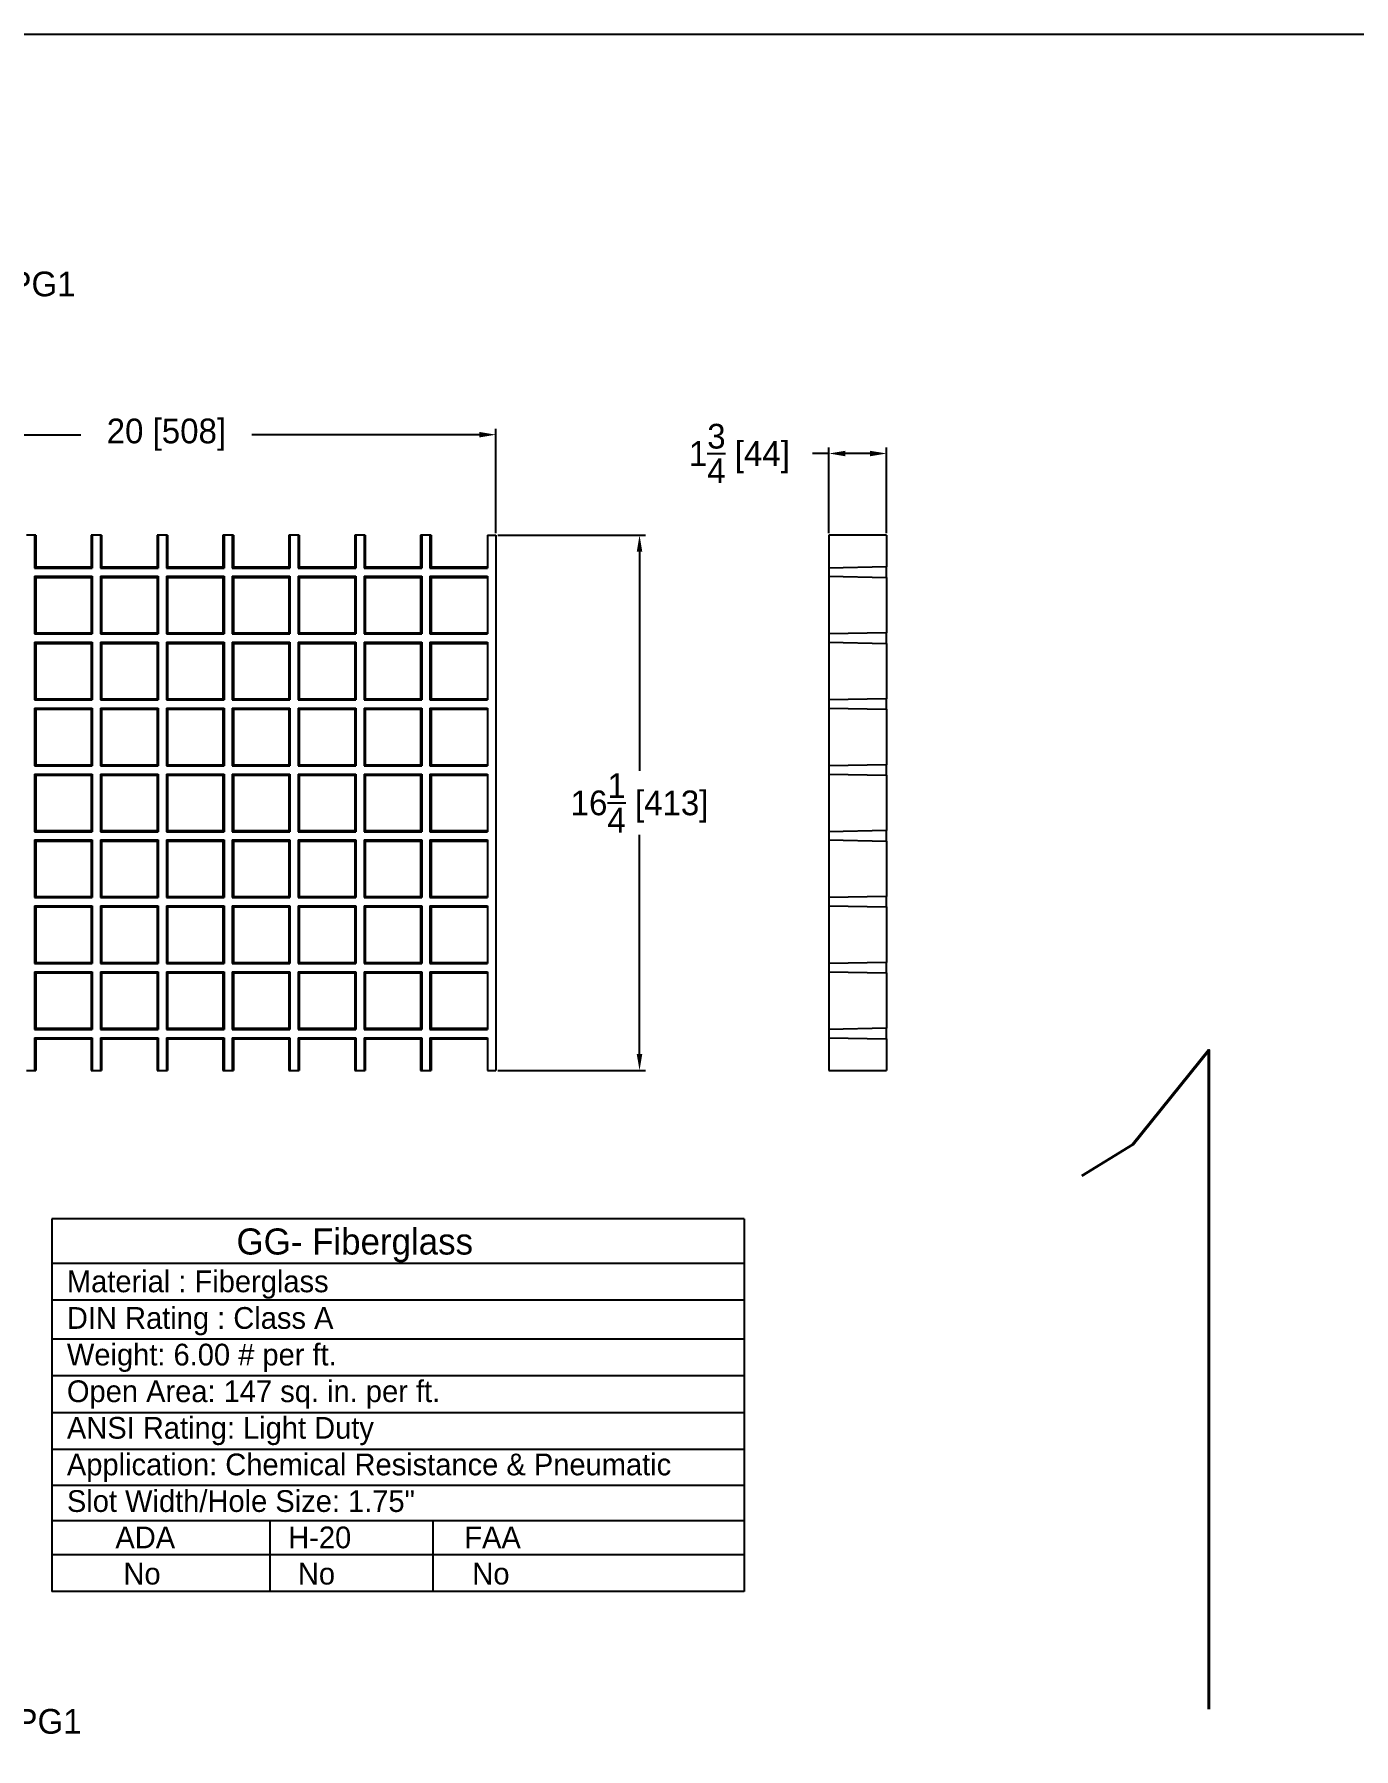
# Model space of a CAD drawing. Extents: x 168 to 616, y -89 to 7.
# Drawn here: x 188 to 228.1, y -44.8 to 7.2 of the extents above; entities that cross this region are included whole.
import ezdxf

# ---------------------------------------------------------------- set-up
doc = ezdxf.new("R2010")
doc.units = 0
doc.header["$LTSCALE"] = 0.5
doc.header["$MEASUREMENT"] = 0
doc.layers.get('0').update_dxf_attribs({"linetype": 'CONTINUOUS'})
doc.layers.get('DEFPOINTS').update_dxf_attribs({"linetype": 'CONTINUOUS'})
doc.layers.add('DIM', color=2, linetype='CONTINUOUS')
doc.styles.add('FT_FONT', font='ROMANS.SHX', dxfattribs={"width": 0.9})
doc.dimstyles.get("Standard").update_dxf_attribs({"dimtxt": 0.75, "dimasz": 0.18, "dimexe": 0.18, "dimexo": 0.0625, "dimgap": 0.09375, "dimtad": 0, "dimtih": 1, "dimtoh": 1, "dimdec": 4, "dimzin": 0, "dimdsep": 46, "dimlunit": 5, "dimtxsty": 'FT_FONT', "dimcen": 0.09, "dimclrt": 256, "dimadec": 0, "dimazin": 0, "dimtp": 0.03125, "dimtfac": 1, "dimtdec": 4, "dimtofl": 0, "dimtmove": 0, "dimatfit": 3, "dimfxl": 0, "dimtolj": 1, "dimtzin": 0, "dimarcsym": 0})

# ---------------------------------------------------------------- blocks, each defined once
blk = doc.blocks.new('*U69')
at = {"layer": 'DIM', "style": 'FT_FONT', "width": 0.9}
blk.add_text('1', height=20, dxfattribs=at).set_placement((215.221, -43.583))
blk = doc.blocks.new('*U70')
at = {"color": 250}
for s, height, p in [('                    GG- Fiberglass', 0.792, (188.299, -29.784)), ('   Material : Fiberglass', 0.65997, (188.299, -30.928)), ('   DIN Rating : Class A', 0.65997, (188.299, -32.039)), ('   Weight: 6.00 # per ft.', 0.65997, (188.299, -33.15)), ('   Open Area: 147 sq. in. per ft.', 0.65997, (188.299, -34.262)), ('   ANSI Rating: Light Duty', 0.65997, (188.299, -35.373)), ('   Application: Chemical Resistance & Pneumatic', 0.65997, (188.299, -36.484)), ('   Slot Width/Hole Size: 1.75"', 0.65997, (188.299, -37.595)), ('         ADA              H-20              FAA', 0.65997, (188.299, -38.698)), ('          No                 No                 No', 0.65997, (188.299, -39.798))]:
    blk.add_text(s, height=height, dxfattribs=at).set_placement(p)
blk = doc.blocks.new('*D40')
at = {"color": 0, "lineweight": -2}
for p, q in [((182.055, -7.89), (182.055, -4.725)), ((182.555, -4.905), (189.462, -4.905)), ((201.555, -4.905), (194.649, -4.905)), ((202.055, -7.89), (202.055, -4.725))]:
    blk.add_line(p, q, dxfattribs=at)
at = {"color": 0}
for points in [[(182.555, -4.822), (182.555, -4.988), (182.055, -4.905)], [(201.555, -4.988), (201.555, -4.822), (202.055, -4.905)]]:
    blk.add_solid(points, dxfattribs=at)
at = {"layer": 'DEFPOINTS', "color": 0}
for p in [(202.055, -4.905), (182.055, -7.953), (202.055, -7.953)]:
    blk.add_point(p, dxfattribs=at)
at = {"color": 250, "insert": (192.055, -4.905), "char_height": 0.75, "attachment_point": 5}
blk.add_mtext('\\A1;20 [508]', dxfattribs=at)
blk = doc.blocks.new('*D41')
at = {"color": 0, "lineweight": -2}
for p, q in [((202.118, -7.953), (206.599, -7.953)), ((206.419, -8.453), (206.419, -15.109)), ((206.419, -23.703), (206.419, -17.047)), ((202.118, -24.203), (206.599, -24.203))]:
    blk.add_line(p, q, dxfattribs=at)
at = {"color": 0}
for points in [[(206.502, -8.453), (206.335, -8.453), (206.419, -7.953)], [(206.335, -23.703), (206.502, -23.703), (206.419, -24.203)]]:
    blk.add_solid(points, dxfattribs=at)
at = {"layer": 'DEFPOINTS', "color": 0}
for p in [(202.055, -7.953), (202.055, -24.203), (206.419, -24.203)]:
    blk.add_point(p, dxfattribs=at)
at = {"color": 250, "insert": (206.419, -16.078), "char_height": 0.75, "attachment_point": 5}
blk.add_mtext('\\A1;16{\\H1.000000x;\\S1/4;} [413]', dxfattribs=at)
blk = doc.blocks.new('*D42')
at = {"color": 0, "lineweight": -2}
for p, q in [((212.169, -5.476), (211.669, -5.476)), ((212.169, -7.89), (212.169, -5.296)), ((213.419, -5.476), (212.669, -5.476)), ((213.919, -7.89), (213.919, -5.296))]:
    blk.add_line(p, q, dxfattribs=at)
at = {"color": 0}
for points in [[(212.669, -5.393), (212.669, -5.56), (212.169, -5.476)], [(213.419, -5.56), (213.419, -5.393), (213.919, -5.476)]]:
    blk.add_solid(points, dxfattribs=at)
at = {"layer": 'DEFPOINTS', "color": 0}
for p in [(212.169, -5.476), (212.169, -7.953), (213.919, -7.953)]:
    blk.add_point(p, dxfattribs=at)
at = {"color": 250, "insert": (209.45, -5.476), "char_height": 0.75, "attachment_point": 5}
blk.add_mtext('\\A1;1{\\H1.000000x;\\S3/4;} [44]', dxfattribs=at)

msp = doc.modelspace()

# ---------------------------------------------------------------- linework, layer by layer
at = {"color": 250}
for p, q in [((188.05528, -7.95285), (187.80528, -7.95285)), ((188.08965, -7.95285), (188.05528, -7.95285)), ((188.05528, -7.95285), (188.05528, -8.95285)), ((188.08965, -7.95285), (188.08965, -8.91848)), ((189.80528, -7.95285), (189.77092, -7.95285)), ((189.77092, -7.95285), (189.77092, -8.91848)), ((189.80528, -7.95285), (189.80528, -8.95285)), ((190.05528, -7.95285), (189.80528, -7.95285)), ((190.08965, -7.95285), (190.05528, -7.95285)), ((190.05528, -7.95285), (190.05528, -8.95285)), ((190.08965, -7.95285), (190.08965, -8.91848)), ((191.80528, -7.95285), (191.77092, -7.95285)), ((191.77092, -7.95285), (191.77092, -8.91848)), ((191.80528, -7.95285), (191.80528, -8.95285)), ((192.05528, -7.95285), (191.80528, -7.95285)), ((192.08965, -7.95285), (192.05528, -7.95285)), ((192.05528, -7.95285), (192.05528, -8.95285)), ((192.08965, -7.95285), (192.08965, -8.91848)), ((193.80528, -7.95285), (193.77092, -7.95285)), ((193.77092, -7.95285), (193.77092, -8.91848)), ((193.80528, -7.95285), (193.80528, -8.95285)), ((194.05528, -7.95285), (193.80528, -7.95285)), ((194.08965, -7.95285), (194.05528, -7.95285)), ((194.05528, -7.95285), (194.05528, -8.95285)), ((194.08965, -7.95285), (194.08965, -8.91848)), ((195.80528, -7.95285), (195.77092, -7.95285)), ((195.77092, -7.95285), (195.77092, -8.91848)), ((195.80528, -7.95285), (195.80528, -8.95285)), ((196.05528, -7.95285), (195.80528, -7.95285)), ((196.08965, -7.95285), (196.05528, -7.95285)), ((196.05528, -7.95285), (196.05528, -8.95285)), ((196.08965, -7.95285), (196.08965, -8.91848)), ((197.80528, -7.95285), (197.77092, -7.95285)), ((197.77092, -7.95285), (197.77092, -8.91848)), ((197.80528, -7.95285), (197.80528, -8.95285)), ((198.05528, -7.95285), (197.80528, -7.95285)), ((198.08965, -7.95285), (198.05528, -7.95285)), ((198.05528, -7.95285), (198.05528, -8.95285)), ((198.08965, -7.95285), (198.08965, -8.91848)), ((199.77092, -7.95285), (199.77092, -8.91848)), ((199.80528, -7.95285), (199.77092, -7.95285)), ((200.05528, -7.95285), (199.80528, -7.95285)), ((199.80528, -7.95285), (199.80528, -8.95285)), ((200.05528, -7.95285), (200.05528, -8.95285)), ((200.08965, -7.95285), (200.05528, -7.95285)), ((200.08965, -7.95285), (200.08965, -8.91848)), ((201.80528, -7.95285), (202.05528, -7.95285)), ((201.80528, -7.95285), (201.80528, -8.95285)), ((202.05528, -7.95285), (202.05528, -24.20285)), ((213.91857, -7.95285), (212.16857, -7.95285)), ((212.16857, -7.95285), (212.16857, -8.95285)), ((213.91857, -7.95285), (213.91857, -8.91848)), ((188.08965, -8.91848), (188.05528, -8.95285)), ((188.05528, -8.95285), (189.80528, -8.95285)), ((188.05528, -9.20285), (188.08965, -9.23721)), ((188.05528, -9.20285), (188.05528, -10.95285)), ((188.05528, -9.20285), (189.80528, -9.20285)), ((188.08965, -8.91848), (189.77092, -8.91848)), ((188.08965, -9.23721), (188.08965, -10.91848)), ((188.08965, -9.23721), (189.77092, -9.23721)), ((189.80528, -8.95285), (189.77092, -8.91848)), ((189.77092, -9.23721), (189.80528, -9.20285)), ((189.77092, -9.23721), (189.77092, -10.91848)), ((189.80528, -9.20285), (189.80528, -10.95285)), ((190.08965, -8.91848), (190.05528, -8.95285)), ((190.05528, -8.95285), (191.80528, -8.95285)), ((190.05528, -9.20285), (190.08965, -9.23721)), ((190.05528, -9.20285), (190.05528, -10.95285)), ((190.05528, -9.20285), (191.80528, -9.20285)), ((190.08965, -8.91848), (191.77092, -8.91848)), ((190.08965, -9.23721), (190.08965, -10.91848)), ((190.08965, -9.23721), (191.77092, -9.23721)), ((191.80528, -8.95285), (191.77092, -8.91848)), ((191.77092, -9.23721), (191.80528, -9.20285)), ((191.77092, -9.23721), (191.77092, -10.91848)), ((191.80528, -9.20285), (191.80528, -10.95285)), ((192.08965, -8.91848), (192.05528, -8.95285)), ((192.05528, -8.95285), (193.80528, -8.95285)), ((192.05528, -9.20285), (192.08965, -9.23721)), ((192.05528, -9.20285), (192.05528, -10.95285)), ((192.05528, -9.20285), (193.80528, -9.20285)), ((192.08965, -8.91848), (193.77092, -8.91848)), ((192.08965, -9.23721), (192.08965, -10.91848)), ((192.08965, -9.23721), (193.77092, -9.23721)), ((193.80528, -8.95285), (193.77092, -8.91848)), ((193.77092, -9.23721), (193.80528, -9.20285)), ((193.77092, -9.23721), (193.77092, -10.91848)), ((193.80528, -9.20285), (193.80528, -10.95285)), ((194.08965, -8.91848), (194.05528, -8.95285)), ((194.05528, -8.95285), (195.80528, -8.95285)), ((194.05528, -9.20285), (194.08965, -9.23721)), ((194.05528, -9.20285), (194.05528, -10.95285)), ((194.05528, -9.20285), (195.80528, -9.20285)), ((194.08965, -8.91848), (195.77092, -8.91848)), ((194.08965, -9.23721), (194.08965, -10.91848)), ((194.08965, -9.23721), (195.77092, -9.23721)), ((195.80528, -8.95285), (195.77092, -8.91848)), ((195.77092, -9.23721), (195.80528, -9.20285)), ((195.77092, -9.23721), (195.77092, -10.91848)), ((195.80528, -9.20285), (195.80528, -10.95285)), ((196.08965, -8.91848), (196.05528, -8.95285)), ((196.05528, -8.95285), (197.80528, -8.95285)), ((196.05528, -9.20285), (196.08965, -9.23721)), ((196.05528, -9.20285), (196.05528, -10.95285)), ((196.05528, -9.20285), (197.80528, -9.20285)), ((196.08965, -8.91848), (197.77092, -8.91848)), ((196.08965, -9.23721), (196.08965, -10.91848)), ((196.08965, -9.23721), (197.77092, -9.23721)), ((197.80528, -8.95285), (197.77092, -8.91848)), ((197.77092, -9.23721), (197.80528, -9.20285)), ((197.77092, -9.23721), (197.77092, -10.91848)), ((197.80528, -9.20285), (197.80528, -10.95285)), ((198.08965, -8.91848), (198.05528, -8.95285)), ((198.05528, -8.95285), (199.80528, -8.95285)), ((198.05528, -9.20285), (198.08965, -9.23721)), ((198.05528, -9.20285), (198.05528, -10.95285)), ((198.05528, -9.20285), (199.80528, -9.20285)), ((198.08965, -8.91848), (199.77092, -8.91848)), ((198.08965, -9.23721), (198.08965, -10.91848)), ((198.08965, -9.23721), (199.77092, -9.23721)), ((199.80528, -8.95285), (199.77092, -8.91848)), ((199.77092, -9.23721), (199.80528, -9.20285)), ((199.77092, -9.23721), (199.77092, -10.91848)), ((199.80528, -9.20285), (199.80528, -10.95285)), ((200.08965, -8.91848), (200.05528, -8.95285)), ((200.05528, -8.95285), (201.80528, -8.95285)), ((200.05528, -9.20285), (200.05528, -10.95285)), ((200.05528, -9.20285), (200.08965, -9.23721)), ((200.05528, -9.20285), (201.80528, -9.20285)), ((200.08965, -8.91848), (201.80528, -8.91848)), ((200.08965, -9.23721), (200.08965, -10.91848)), ((200.08965, -9.23721), (201.80528, -9.23721)), ((201.80528, -9.20285), (201.80528, -10.95285)), ((213.91857, -8.91848), (212.16857, -8.95285)), ((213.91857, -8.91848), (212.16857, -8.95285)), ((212.16857, -8.95285), (212.16857, -9.20285)), ((212.16857, -9.20285), (213.91857, -9.23721)), ((212.16857, -9.20285), (212.16857, -10.95285)), ((213.91857, -9.23721), (213.91857, -8.91848)), ((213.91857, -9.23721), (213.91857, -10.91848)), ((188.08965, -10.91848), (188.05528, -10.95285)), ((188.08965, -10.91848), (189.77092, -10.91848)), ((189.80528, -10.95285), (189.77092, -10.91848)), ((190.08965, -10.91848), (190.05528, -10.95285)), ((190.08965, -10.91848), (191.77092, -10.91848)), ((191.80528, -10.95285), (191.77092, -10.91848)), ((192.08965, -10.91848), (192.05528, -10.95285)), ((192.08965, -10.91848), (193.77092, -10.91848)), ((193.80528, -10.95285), (193.77092, -10.91848)), ((194.08965, -10.91848), (194.05528, -10.95285)), ((194.08965, -10.91848), (195.77092, -10.91848)), ((195.80528, -10.95285), (195.77092, -10.91848)), ((196.08965, -10.91848), (196.05528, -10.95285)), ((196.08965, -10.91848), (197.77092, -10.91848)), ((197.80528, -10.95285), (197.77092, -10.91848)), ((198.08965, -10.91848), (198.05528, -10.95285)), ((198.08965, -10.91848), (199.77092, -10.91848)), ((199.80528, -10.95285), (199.77092, -10.91848)), ((200.08965, -10.91848), (200.05528, -10.95285)), ((200.08965, -10.91848), (201.80528, -10.91848)), ((213.91857, -10.91848), (212.16857, -10.95285)), ((213.91857, -11.23721), (213.91857, -10.91848)), ((188.05528, -10.95285), (189.80528, -10.95285)), ((188.05528, -11.20285), (188.08965, -11.23721)), ((188.05528, -11.20285), (188.05528, -12.95285)), ((188.05528, -11.20285), (189.80528, -11.20285)), ((188.08965, -11.23721), (188.08965, -12.91848)), ((188.08965, -11.23721), (189.77092, -11.23721)), ((189.77092, -11.23721), (189.80528, -11.20285)), ((189.77092, -11.23721), (189.77092, -12.91848)), ((189.80528, -11.20285), (189.80528, -12.95285)), ((190.05528, -10.95285), (191.80528, -10.95285)), ((190.05528, -11.20285), (190.08965, -11.23721)), ((190.05528, -11.20285), (190.05528, -12.95285)), ((190.05528, -11.20285), (191.80528, -11.20285)), ((190.08965, -11.23721), (190.08965, -12.91848)), ((190.08965, -11.23721), (191.77092, -11.23721)), ((191.77092, -11.23721), (191.80528, -11.20285)), ((191.77092, -11.23721), (191.77092, -12.91848)), ((191.80528, -11.20285), (191.80528, -12.95285)), ((192.05528, -10.95285), (193.80528, -10.95285)), ((192.05528, -11.20285), (192.08965, -11.23721)), ((192.05528, -11.20285), (192.05528, -12.95285)), ((192.05528, -11.20285), (193.80528, -11.20285)), ((192.08965, -11.23721), (192.08965, -12.91848)), ((192.08965, -11.23721), (193.77092, -11.23721)), ((193.77092, -11.23721), (193.80528, -11.20285)), ((193.77092, -11.23721), (193.77092, -12.91848)), ((193.80528, -11.20285), (193.80528, -12.95285)), ((194.05528, -10.95285), (195.80528, -10.95285)), ((194.05528, -11.20285), (194.08965, -11.23721)), ((194.05528, -11.20285), (194.05528, -12.95285)), ((194.05528, -11.20285), (195.80528, -11.20285)), ((194.08965, -11.23721), (194.08965, -12.91848)), ((194.08965, -11.23721), (195.77092, -11.23721)), ((195.77092, -11.23721), (195.80528, -11.20285)), ((195.77092, -11.23721), (195.77092, -12.91848)), ((195.80528, -11.20285), (195.80528, -12.95285)), ((196.05528, -10.95285), (197.80528, -10.95285)), ((196.05528, -11.20285), (196.08965, -11.23721)), ((196.05528, -11.20285), (196.05528, -12.95285)), ((196.05528, -11.20285), (197.80528, -11.20285)), ((196.08965, -11.23721), (196.08965, -12.91848)), ((196.08965, -11.23721), (197.77092, -11.23721)), ((197.77092, -11.23721), (197.80528, -11.20285)), ((197.77092, -11.23721), (197.77092, -12.91848)), ((197.80528, -11.20285), (197.80528, -12.95285)), ((198.05528, -10.95285), (199.80528, -10.95285)), ((198.05528, -11.20285), (198.08965, -11.23721)), ((198.05528, -11.20285), (198.05528, -12.95285)), ((198.05528, -11.20285), (199.80528, -11.20285)), ((198.08965, -11.23721), (198.08965, -12.91848)), ((198.08965, -11.23721), (199.77092, -11.23721)), ((199.77092, -11.23721), (199.80528, -11.20285)), ((199.77092, -11.23721), (199.77092, -12.91848)), ((199.80528, -11.20285), (199.80528, -12.95285)), ((200.05528, -10.95285), (201.80528, -10.95285)), ((200.05528, -11.20285), (201.80528, -11.20285)), ((200.05528, -11.20285), (200.05528, -12.95285)), ((200.05528, -11.20285), (200.08965, -11.23721)), ((200.08965, -11.23721), (201.80528, -11.23721)), ((200.08965, -11.23721), (200.08965, -12.91848)), ((201.80528, -11.20285), (201.80528, -12.95285)), ((212.16857, -10.95285), (212.16857, -11.20285)), ((212.16857, -11.20285), (213.91857, -11.23721)), ((212.16857, -11.20285), (212.16857, -12.95285)), ((213.91857, -11.23721), (213.91857, -12.91848)), ((188.08965, -12.91848), (188.05528, -12.95285)), ((188.05528, -12.95285), (189.80528, -12.95285)), ((188.08965, -12.91848), (189.77092, -12.91848)), ((189.80528, -12.95285), (189.77092, -12.91848)), ((190.08965, -12.91848), (190.05528, -12.95285)), ((190.05528, -12.95285), (191.80528, -12.95285)), ((190.08965, -12.91848), (191.77092, -12.91848)), ((191.80528, -12.95285), (191.77092, -12.91848)), ((192.08965, -12.91848), (192.05528, -12.95285)), ((192.05528, -12.95285), (193.80528, -12.95285)), ((192.08965, -12.91848), (193.77092, -12.91848)), ((193.80528, -12.95285), (193.77092, -12.91848)), ((194.08965, -12.91848), (194.05528, -12.95285)), ((194.05528, -12.95285), (195.80528, -12.95285)), ((194.08965, -12.91848), (195.77092, -12.91848)), ((195.80528, -12.95285), (195.77092, -12.91848)), ((196.08965, -12.91848), (196.05528, -12.95285)), ((196.05528, -12.95285), (197.80528, -12.95285)), ((196.08965, -12.91848), (197.77092, -12.91848)), ((197.80528, -12.95285), (197.77092, -12.91848)), ((198.08965, -12.91848), (198.05528, -12.95285)), ((198.05528, -12.95285), (199.80528, -12.95285)), ((198.08965, -12.91848), (199.77092, -12.91848)), ((199.80528, -12.95285), (199.77092, -12.91848)), ((200.08965, -12.91848), (200.05528, -12.95285)), ((200.05528, -12.95285), (201.80528, -12.95285)), ((200.08965, -12.91848), (201.80528, -12.91848)), ((213.91857, -12.91848), (212.16857, -12.95285)), ((212.16857, -12.95285), (212.16857, -13.20285)), ((213.91857, -13.23721), (213.91857, -12.91848)), ((188.05528, -13.20285), (188.08965, -13.23721)), ((188.05528, -13.20285), (188.05528, -14.95285)), ((188.05528, -13.20285), (189.80528, -13.20285)), ((188.08965, -13.23721), (188.08965, -14.91848)), ((188.08965, -13.23721), (189.77092, -13.23721)), ((189.77092, -13.23721), (189.80528, -13.20285)), ((189.77092, -13.23721), (189.77092, -14.91848)), ((189.80528, -13.20285), (189.80528, -14.95285)), ((190.05528, -13.20285), (190.08965, -13.23721)), ((190.05528, -13.20285), (190.05528, -14.95285)), ((190.05528, -13.20285), (191.80528, -13.20285)), ((190.08965, -13.23721), (190.08965, -14.91848)), ((190.08965, -13.23721), (191.77092, -13.23721)), ((191.77092, -13.23721), (191.80528, -13.20285)), ((191.77092, -13.23721), (191.77092, -14.91848)), ((191.80528, -13.20285), (191.80528, -14.95285)), ((192.05528, -13.20285), (192.08965, -13.23721)), ((192.05528, -13.20285), (192.05528, -14.95285)), ((192.05528, -13.20285), (193.80528, -13.20285)), ((192.08965, -13.23721), (192.08965, -14.91848)), ((192.08965, -13.23721), (193.77092, -13.23721)), ((193.77092, -13.23721), (193.80528, -13.20285)), ((193.77092, -13.23721), (193.77092, -14.91848)), ((193.80528, -13.20285), (193.80528, -14.95285)), ((194.05528, -13.20285), (194.08965, -13.23721)), ((194.05528, -13.20285), (194.05528, -14.95285)), ((194.05528, -13.20285), (195.80528, -13.20285)), ((194.08965, -13.23721), (194.08965, -14.91848)), ((194.08965, -13.23721), (195.77092, -13.23721)), ((195.77092, -13.23721), (195.80528, -13.20285)), ((195.77092, -13.23721), (195.77092, -14.91848)), ((195.80528, -13.20285), (195.80528, -14.95285)), ((196.05528, -13.20285), (196.08965, -13.23721)), ((196.05528, -13.20285), (196.05528, -14.95285)), ((196.05528, -13.20285), (197.80528, -13.20285)), ((196.08965, -13.23721), (196.08965, -14.91848)), ((196.08965, -13.23721), (197.77092, -13.23721)), ((197.77092, -13.23721), (197.80528, -13.20285)), ((197.77092, -13.23721), (197.77092, -14.91848)), ((197.80528, -13.20285), (197.80528, -14.95285)), ((198.05528, -13.20285), (198.08965, -13.23721)), ((198.05528, -13.20285), (198.05528, -14.95285)), ((198.05528, -13.20285), (199.80528, -13.20285)), ((198.08965, -13.23721), (198.08965, -14.91848)), ((198.08965, -13.23721), (199.77092, -13.23721)), ((199.77092, -13.23721), (199.80528, -13.20285)), ((199.77092, -13.23721), (199.77092, -14.91848)), ((199.80528, -13.20285), (199.80528, -14.95285)), ((200.05528, -13.20285), (201.80528, -13.20285)), ((200.05528, -13.20285), (200.05528, -14.95285)), ((200.05528, -13.20285), (200.08965, -13.23721)), ((200.08965, -13.23721), (201.80528, -13.23721)), ((200.08965, -13.23721), (200.08965, -14.91848)), ((201.80528, -13.20285), (201.80528, -14.95285)), ((212.16857, -13.20285), (213.91857, -13.23721)), ((212.16857, -13.20285), (212.16857, -14.95285)), ((213.91857, -13.23721), (213.91857, -14.91848)), ((188.08965, -14.91848), (188.05528, -14.95285)), ((188.05528, -14.95285), (189.80528, -14.95285)), ((188.08965, -14.91848), (189.77092, -14.91848)), ((189.80528, -14.95285), (189.77092, -14.91848)), ((190.08965, -14.91848), (190.05528, -14.95285)), ((190.05528, -14.95285), (191.80528, -14.95285)), ((190.08965, -14.91848), (191.77092, -14.91848)), ((191.80528, -14.95285), (191.77092, -14.91848)), ((192.08965, -14.91848), (192.05528, -14.95285)), ((192.05528, -14.95285), (193.80528, -14.95285)), ((192.08965, -14.91848), (193.77092, -14.91848)), ((193.80528, -14.95285), (193.77092, -14.91848)), ((194.08965, -14.91848), (194.05528, -14.95285)), ((194.05528, -14.95285), (195.80528, -14.95285)), ((194.08965, -14.91848), (195.77092, -14.91848)), ((195.80528, -14.95285), (195.77092, -14.91848)), ((196.08965, -14.91848), (196.05528, -14.95285)), ((196.05528, -14.95285), (197.80528, -14.95285)), ((196.08965, -14.91848), (197.77092, -14.91848)), ((197.80528, -14.95285), (197.77092, -14.91848)), ((198.08965, -14.91848), (198.05528, -14.95285)), ((198.05528, -14.95285), (199.80528, -14.95285)), ((198.08965, -14.91848), (199.77092, -14.91848)), ((199.80528, -14.95285), (199.77092, -14.91848)), ((200.08965, -14.91848), (200.05528, -14.95285)), ((200.05528, -14.95285), (201.80528, -14.95285)), ((200.08965, -14.91848), (201.80528, -14.91848)), ((213.91857, -14.91848), (212.16857, -14.95285)), ((212.16857, -14.95285), (212.16857, -15.20285)), ((213.91857, -15.23721), (213.91857, -14.91848)), ((188.05528, -15.20285), (188.08965, -15.23721)), ((188.05528, -15.20285), (188.05528, -16.95285)), ((188.05528, -15.20285), (189.80528, -15.20285)), ((188.08965, -15.23721), (188.08965, -16.91848)), ((188.08965, -15.23721), (189.77092, -15.23721)), ((189.77092, -15.23721), (189.80528, -15.20285)), ((189.77092, -15.23721), (189.77092, -16.91848)), ((189.80528, -15.20285), (189.80528, -16.95285)), ((190.05528, -15.20285), (190.08965, -15.23721)), ((190.05528, -15.20285), (190.05528, -16.95285)), ((190.05528, -15.20285), (191.80528, -15.20285)), ((190.08965, -15.23721), (190.08965, -16.91848)), ((190.08965, -15.23721), (191.77092, -15.23721)), ((191.77092, -15.23721), (191.80528, -15.20285)), ((191.77092, -15.23721), (191.77092, -16.91848)), ((191.80528, -15.20285), (191.80528, -16.95285)), ((192.05528, -15.20285), (192.08965, -15.23721)), ((192.05528, -15.20285), (192.05528, -16.95285)), ((192.05528, -15.20285), (193.80528, -15.20285)), ((192.08965, -15.23721), (192.08965, -16.91848)), ((192.08965, -15.23721), (193.77092, -15.23721)), ((193.77092, -15.23721), (193.80528, -15.20285)), ((193.77092, -15.23721), (193.77092, -16.91848)), ((193.80528, -15.20285), (193.80528, -16.95285)), ((194.05528, -15.20285), (194.08965, -15.23721)), ((194.05528, -15.20285), (194.05528, -16.95285)), ((194.05528, -15.20285), (195.80528, -15.20285)), ((194.08965, -15.23721), (194.08965, -16.91848)), ((194.08965, -15.23721), (195.77092, -15.23721)), ((195.77092, -15.23721), (195.80528, -15.20285)), ((195.77092, -15.23721), (195.77092, -16.91848)), ((195.80528, -15.20285), (195.80528, -16.95285)), ((196.05528, -15.20285), (196.08965, -15.23721)), ((196.05528, -15.20285), (196.05528, -16.95285)), ((196.05528, -15.20285), (197.80528, -15.20285)), ((196.08965, -15.23721), (196.08965, -16.91848)), ((196.08965, -15.23721), (197.77092, -15.23721)), ((197.77092, -15.23721), (197.80528, -15.20285)), ((197.77092, -15.23721), (197.77092, -16.91848)), ((197.80528, -15.20285), (197.80528, -16.95285)), ((198.05528, -15.20285), (198.08965, -15.23721)), ((198.05528, -15.20285), (198.05528, -16.95285)), ((198.05528, -15.20285), (199.80528, -15.20285)), ((198.08965, -15.23721), (198.08965, -16.91848)), ((198.08965, -15.23721), (199.77092, -15.23721)), ((199.77092, -15.23721), (199.80528, -15.20285)), ((199.77092, -15.23721), (199.77092, -16.91848)), ((199.80528, -15.20285), (199.80528, -16.95285)), ((200.05528, -15.20285), (201.80528, -15.20285)), ((200.05528, -15.20285), (200.05528, -16.95285)), ((200.05528, -15.20285), (200.08965, -15.23721)), ((200.08965, -15.23721), (201.80528, -15.23721)), ((200.08965, -15.23721), (200.08965, -16.91848)), ((201.80528, -15.20285), (201.80528, -16.95285)), ((212.16857, -15.20285), (213.91857, -15.23721)), ((212.16857, -15.20285), (212.16857, -16.95285)), ((213.91857, -15.23721), (213.91857, -16.91848)), ((188.08965, -16.91848), (188.05528, -16.95285)), ((188.05528, -16.95285), (189.80528, -16.95285)), ((188.08965, -16.91848), (189.77092, -16.91848)), ((189.80528, -16.95285), (189.77092, -16.91848)), ((190.08965, -16.91848), (190.05528, -16.95285)), ((190.05528, -16.95285), (191.80528, -16.95285)), ((190.08965, -16.91848), (191.77092, -16.91848)), ((191.80528, -16.95285), (191.77092, -16.91848)), ((192.08965, -16.91848), (192.05528, -16.95285)), ((192.05528, -16.95285), (193.80528, -16.95285)), ((192.08965, -16.91848), (193.77092, -16.91848)), ((193.80528, -16.95285), (193.77092, -16.91848)), ((194.08965, -16.91848), (194.05528, -16.95285)), ((194.05528, -16.95285), (195.80528, -16.95285)), ((194.08965, -16.91848), (195.77092, -16.91848)), ((195.80528, -16.95285), (195.77092, -16.91848)), ((196.08965, -16.91848), (196.05528, -16.95285)), ((196.05528, -16.95285), (197.80528, -16.95285)), ((196.08965, -16.91848), (197.77092, -16.91848)), ((197.80528, -16.95285), (197.77092, -16.91848)), ((198.08965, -16.91848), (198.05528, -16.95285)), ((198.05528, -16.95285), (199.80528, -16.95285)), ((198.08965, -16.91848), (199.77092, -16.91848)), ((199.80528, -16.95285), (199.77092, -16.91848)), ((200.08965, -16.91848), (200.05528, -16.95285)), ((200.05528, -16.95285), (201.80528, -16.95285)), ((200.08965, -16.91848), (201.80528, -16.91848)), ((213.91857, -16.91848), (212.16857, -16.95285)), ((212.16857, -16.95285), (212.16857, -17.20285)), ((213.91857, -17.23721), (213.91857, -16.91848)), ((188.05528, -17.20285), (188.08965, -17.23721)), ((188.05528, -17.20285), (188.05528, -18.95285)), ((188.05528, -17.20285), (189.80528, -17.20285)), ((188.08965, -17.23721), (188.08965, -18.91848)), ((188.08965, -17.23721), (189.77092, -17.23721)), ((189.77092, -17.23721), (189.80528, -17.20285)), ((189.77092, -17.23721), (189.77092, -18.91848)), ((189.80528, -17.20285), (189.80528, -18.95285)), ((190.05528, -17.20285), (190.08965, -17.23721)), ((190.05528, -17.20285), (190.05528, -18.95285)), ((190.05528, -17.20285), (191.80528, -17.20285)), ((190.08965, -17.23721), (190.08965, -18.91848)), ((190.08965, -17.23721), (191.77092, -17.23721)), ((191.77092, -17.23721), (191.80528, -17.20285)), ((191.77092, -17.23721), (191.77092, -18.91848)), ((191.80528, -17.20285), (191.80528, -18.95285)), ((192.05528, -17.20285), (192.08965, -17.23721)), ((192.05528, -17.20285), (192.05528, -18.95285)), ((192.05528, -17.20285), (193.80528, -17.20285)), ((192.08965, -17.23721), (192.08965, -18.91848)), ((192.08965, -17.23721), (193.77092, -17.23721)), ((193.77092, -17.23721), (193.80528, -17.20285)), ((193.77092, -17.23721), (193.77092, -18.91848)), ((193.80528, -17.20285), (193.80528, -18.95285)), ((194.05528, -17.20285), (194.08965, -17.23721)), ((194.05528, -17.20285), (194.05528, -18.95285)), ((194.05528, -17.20285), (195.80528, -17.20285)), ((194.08965, -17.23721), (194.08965, -18.91848)), ((194.08965, -17.23721), (195.77092, -17.23721)), ((195.77092, -17.23721), (195.80528, -17.20285)), ((195.77092, -17.23721), (195.77092, -18.91848)), ((195.80528, -17.20285), (195.80528, -18.95285)), ((196.05528, -17.20285), (196.08965, -17.23721)), ((196.05528, -17.20285), (196.05528, -18.95285)), ((196.05528, -17.20285), (197.80528, -17.20285)), ((196.08965, -17.23721), (196.08965, -18.91848)), ((196.08965, -17.23721), (197.77092, -17.23721)), ((197.77092, -17.23721), (197.80528, -17.20285)), ((197.77092, -17.23721), (197.77092, -18.91848)), ((197.80528, -17.20285), (197.80528, -18.95285)), ((198.05528, -17.20285), (198.08965, -17.23721)), ((198.05528, -17.20285), (198.05528, -18.95285)), ((198.05528, -17.20285), (199.80528, -17.20285)), ((198.08965, -17.23721), (198.08965, -18.91848)), ((198.08965, -17.23721), (199.77092, -17.23721)), ((199.77092, -17.23721), (199.80528, -17.20285)), ((199.77092, -17.23721), (199.77092, -18.91848)), ((199.80528, -17.20285), (199.80528, -18.95285)), ((200.05528, -17.20285), (201.80528, -17.20285)), ((200.05528, -17.20285), (200.05528, -18.95285)), ((200.05528, -17.20285), (200.08965, -17.23721)), ((200.08965, -17.23721), (201.80528, -17.23721)), ((200.08965, -17.23721), (200.08965, -18.91848)), ((201.80528, -17.20285), (201.80528, -18.95285)), ((212.16857, -17.20285), (213.91857, -17.23721)), ((212.16857, -17.20285), (212.16857, -18.95285)), ((213.91857, -17.23721), (213.91857, -18.91848)), ((188.08965, -18.91848), (188.05528, -18.95285)), ((188.05528, -18.95285), (189.80528, -18.95285)), ((188.05528, -19.20285), (188.08965, -19.23721)), ((188.05528, -19.20285), (188.05528, -20.95285)), ((188.05528, -19.20285), (189.80528, -19.20285)), ((188.08965, -18.91848), (189.77092, -18.91848)), ((188.08965, -19.23721), (188.08965, -20.91848)), ((188.08965, -19.23721), (189.77092, -19.23721)), ((189.80528, -18.95285), (189.77092, -18.91848)), ((189.77092, -19.23721), (189.80528, -19.20285)), ((189.77092, -19.23721), (189.77092, -20.91848)), ((189.80528, -19.20285), (189.80528, -20.95285)), ((190.08965, -18.91848), (190.05528, -18.95285)), ((190.05528, -18.95285), (191.80528, -18.95285)), ((190.05528, -19.20285), (190.08965, -19.23721)), ((190.05528, -19.20285), (190.05528, -20.95285)), ((190.05528, -19.20285), (191.80528, -19.20285)), ((190.08965, -18.91848), (191.77092, -18.91848)), ((190.08965, -19.23721), (190.08965, -20.91848)), ((190.08965, -19.23721), (191.77092, -19.23721)), ((191.80528, -18.95285), (191.77092, -18.91848)), ((191.77092, -19.23721), (191.80528, -19.20285)), ((191.77092, -19.23721), (191.77092, -20.91848)), ((191.80528, -19.20285), (191.80528, -20.95285)), ((192.08965, -18.91848), (192.05528, -18.95285)), ((192.05528, -18.95285), (193.80528, -18.95285)), ((192.05528, -19.20285), (192.08965, -19.23721)), ((192.05528, -19.20285), (192.05528, -20.95285)), ((192.05528, -19.20285), (193.80528, -19.20285)), ((192.08965, -18.91848), (193.77092, -18.91848)), ((192.08965, -19.23721), (192.08965, -20.91848)), ((192.08965, -19.23721), (193.77092, -19.23721)), ((193.80528, -18.95285), (193.77092, -18.91848)), ((193.77092, -19.23721), (193.80528, -19.20285)), ((193.77092, -19.23721), (193.77092, -20.91848)), ((193.80528, -19.20285), (193.80528, -20.95285)), ((194.08965, -18.91848), (194.05528, -18.95285)), ((194.05528, -18.95285), (195.80528, -18.95285)), ((194.05528, -19.20285), (194.08965, -19.23721)), ((194.05528, -19.20285), (194.05528, -20.95285)), ((194.05528, -19.20285), (195.80528, -19.20285)), ((194.08965, -18.91848), (195.77092, -18.91848)), ((194.08965, -19.23721), (194.08965, -20.91848)), ((194.08965, -19.23721), (195.77092, -19.23721)), ((195.80528, -18.95285), (195.77092, -18.91848)), ((195.77092, -19.23721), (195.80528, -19.20285)), ((195.77092, -19.23721), (195.77092, -20.91848)), ((195.80528, -19.20285), (195.80528, -20.95285)), ((196.08965, -18.91848), (196.05528, -18.95285)), ((196.05528, -18.95285), (197.80528, -18.95285)), ((196.05528, -19.20285), (196.08965, -19.23721)), ((196.05528, -19.20285), (196.05528, -20.95285)), ((196.05528, -19.20285), (197.80528, -19.20285)), ((196.08965, -18.91848), (197.77092, -18.91848)), ((196.08965, -19.23721), (196.08965, -20.91848)), ((196.08965, -19.23721), (197.77092, -19.23721)), ((197.80528, -18.95285), (197.77092, -18.91848)), ((197.77092, -19.23721), (197.80528, -19.20285)), ((197.77092, -19.23721), (197.77092, -20.91848)), ((197.80528, -19.20285), (197.80528, -20.95285)), ((198.08965, -18.91848), (198.05528, -18.95285)), ((198.05528, -18.95285), (199.80528, -18.95285)), ((198.05528, -19.20285), (198.08965, -19.23721)), ((198.05528, -19.20285), (198.05528, -20.95285)), ((198.05528, -19.20285), (199.80528, -19.20285)), ((198.08965, -18.91848), (199.77092, -18.91848)), ((198.08965, -19.23721), (198.08965, -20.91848)), ((198.08965, -19.23721), (199.77092, -19.23721)), ((199.80528, -18.95285), (199.77092, -18.91848)), ((199.77092, -19.23721), (199.80528, -19.20285)), ((199.77092, -19.23721), (199.77092, -20.91848)), ((199.80528, -19.20285), (199.80528, -20.95285)), ((200.08965, -18.91848), (200.05528, -18.95285)), ((200.05528, -18.95285), (201.80528, -18.95285)), ((200.05528, -19.20285), (201.80528, -19.20285)), ((200.05528, -19.20285), (200.05528, -20.95285)), ((200.05528, -19.20285), (200.08965, -19.23721)), ((200.08965, -18.91848), (201.80528, -18.91848)), ((200.08965, -19.23721), (201.80528, -19.23721)), ((200.08965, -19.23721), (200.08965, -20.91848)), ((201.80528, -19.20285), (201.80528, -20.95285)), ((213.91857, -18.91848), (212.16857, -18.95285)), ((212.16857, -18.95285), (212.16857, -19.20285)), ((212.16857, -19.20285), (213.91857, -19.23721)), ((212.16857, -19.20285), (212.16857, -20.95285)), ((213.91857, -19.23721), (213.91857, -18.91848)), ((213.91857, -19.23721), (213.91857, -20.91848)), ((188.08965, -20.91848), (188.05528, -20.95285)), ((188.05528, -20.95285), (189.80528, -20.95285)), ((188.05528, -21.20285), (188.08965, -21.23721)), ((188.05528, -21.20285), (188.05528, -22.95285)), ((188.05528, -21.20285), (189.80528, -21.20285)), ((188.08965, -20.91848), (189.77092, -20.91848)), ((188.08965, -21.23721), (188.08965, -22.91848)), ((188.08965, -21.23721), (189.77092, -21.23721)), ((189.80528, -20.95285), (189.77092, -20.91848)), ((189.77092, -21.23721), (189.80528, -21.20285)), ((189.77092, -21.23721), (189.77092, -22.91848)), ((189.80528, -21.20285), (189.80528, -22.95285)), ((190.08965, -20.91848), (190.05528, -20.95285)), ((190.05528, -20.95285), (191.80528, -20.95285)), ((190.05528, -21.20285), (190.08965, -21.23721)), ((190.05528, -21.20285), (190.05528, -22.95285)), ((190.05528, -21.20285), (191.80528, -21.20285)), ((190.08965, -20.91848), (191.77092, -20.91848)), ((190.08965, -21.23721), (190.08965, -22.91848)), ((190.08965, -21.23721), (191.77092, -21.23721)), ((191.80528, -20.95285), (191.77092, -20.91848)), ((191.77092, -21.23721), (191.80528, -21.20285)), ((191.77092, -21.23721), (191.77092, -22.91848)), ((191.80528, -21.20285), (191.80528, -22.95285)), ((192.08965, -20.91848), (192.05528, -20.95285)), ((192.05528, -20.95285), (193.80528, -20.95285)), ((192.05528, -21.20285), (192.08965, -21.23721)), ((192.05528, -21.20285), (192.05528, -22.95285)), ((192.05528, -21.20285), (193.80528, -21.20285)), ((192.08965, -20.91848), (193.77092, -20.91848)), ((192.08965, -21.23721), (192.08965, -22.91848)), ((192.08965, -21.23721), (193.77092, -21.23721)), ((193.80528, -20.95285), (193.77092, -20.91848)), ((193.77092, -21.23721), (193.80528, -21.20285)), ((193.77092, -21.23721), (193.77092, -22.91848)), ((193.80528, -21.20285), (193.80528, -22.95285)), ((194.08965, -20.91848), (194.05528, -20.95285)), ((194.05528, -20.95285), (195.80528, -20.95285)), ((194.05528, -21.20285), (194.08965, -21.23721)), ((194.05528, -21.20285), (194.05528, -22.95285)), ((194.05528, -21.20285), (195.80528, -21.20285)), ((194.08965, -20.91848), (195.77092, -20.91848)), ((194.08965, -21.23721), (194.08965, -22.91848)), ((194.08965, -21.23721), (195.77092, -21.23721)), ((195.80528, -20.95285), (195.77092, -20.91848)), ((195.77092, -21.23721), (195.80528, -21.20285)), ((195.77092, -21.23721), (195.77092, -22.91848)), ((195.80528, -21.20285), (195.80528, -22.95285)), ((196.08965, -20.91848), (196.05528, -20.95285)), ((196.05528, -20.95285), (197.80528, -20.95285)), ((196.05528, -21.20285), (196.08965, -21.23721)), ((196.05528, -21.20285), (196.05528, -22.95285)), ((196.05528, -21.20285), (197.80528, -21.20285)), ((196.08965, -20.91848), (197.77092, -20.91848)), ((196.08965, -21.23721), (196.08965, -22.91848)), ((196.08965, -21.23721), (197.77092, -21.23721)), ((197.80528, -20.95285), (197.77092, -20.91848)), ((197.77092, -21.23721), (197.80528, -21.20285)), ((197.77092, -21.23721), (197.77092, -22.91848)), ((197.80528, -21.20285), (197.80528, -22.95285)), ((198.08965, -20.91848), (198.05528, -20.95285)), ((198.05528, -20.95285), (199.80528, -20.95285)), ((198.05528, -21.20285), (198.08965, -21.23721)), ((198.05528, -21.20285), (198.05528, -22.95285)), ((198.05528, -21.20285), (199.80528, -21.20285)), ((198.08965, -20.91848), (199.77092, -20.91848)), ((198.08965, -21.23721), (198.08965, -22.91848)), ((198.08965, -21.23721), (199.77092, -21.23721)), ((199.80528, -20.95285), (199.77092, -20.91848)), ((199.77092, -21.23721), (199.80528, -21.20285)), ((199.77092, -21.23721), (199.77092, -22.91848)), ((199.80528, -21.20285), (199.80528, -22.95285)), ((200.08965, -20.91848), (200.05528, -20.95285)), ((200.05528, -20.95285), (201.80528, -20.95285)), ((200.05528, -21.20285), (201.80528, -21.20285)), ((200.05528, -21.20285), (200.05528, -22.95285)), ((200.05528, -21.20285), (200.08965, -21.23721)), ((200.08965, -20.91848), (201.80528, -20.91848)), ((200.08965, -21.23721), (201.80528, -21.23721)), ((200.08965, -21.23721), (200.08965, -22.91848)), ((201.80528, -21.20285), (201.80528, -22.95285)), ((213.91857, -20.91848), (212.16857, -20.95285)), ((212.16857, -20.95285), (212.16857, -21.20285)), ((212.16857, -21.20285), (213.91857, -21.23721)), ((212.16857, -21.20285), (212.16857, -22.95285)), ((213.91857, -21.23721), (213.91857, -20.91848)), ((213.91857, -21.23721), (213.91857, -22.91848)), ((188.08965, -22.91848), (188.05528, -22.95285)), ((188.05528, -22.95285), (189.80528, -22.95285)), ((188.05528, -23.20285), (188.08965, -23.23721)), ((188.05528, -23.20285), (188.05528, -24.20285)), ((188.05528, -23.20285), (189.80528, -23.20285)), ((188.08965, -22.91848), (189.77092, -22.91848)), ((188.08965, -23.23721), (188.08965, -24.20285)), ((188.08965, -23.23721), (189.77092, -23.23721)), ((189.80528, -22.95285), (189.77092, -22.91848)), ((189.77092, -23.23721), (189.80528, -23.20285)), ((189.77092, -23.23721), (189.77092, -24.20285)), ((189.80528, -23.20285), (189.80528, -24.20285)), ((190.08965, -22.91848), (190.05528, -22.95285)), ((190.05528, -22.95285), (191.80528, -22.95285)), ((190.05528, -23.20285), (190.08965, -23.23721)), ((190.05528, -23.20285), (190.05528, -24.20285)), ((190.05528, -23.20285), (191.80528, -23.20285)), ((190.08965, -22.91848), (191.77092, -22.91848)), ((190.08965, -23.23721), (190.08965, -24.20285)), ((190.08965, -23.23721), (191.77092, -23.23721)), ((191.80528, -22.95285), (191.77092, -22.91848)), ((191.77092, -23.23721), (191.80528, -23.20285)), ((191.77092, -23.23721), (191.77092, -24.20285)), ((191.80528, -23.20285), (191.80528, -24.20285)), ((192.08965, -22.91848), (192.05528, -22.95285)), ((192.05528, -22.95285), (193.80528, -22.95285)), ((192.05528, -23.20285), (192.08965, -23.23721)), ((192.05528, -23.20285), (192.05528, -24.20285)), ((192.05528, -23.20285), (193.80528, -23.20285)), ((192.08965, -22.91848), (193.77092, -22.91848)), ((192.08965, -23.23721), (192.08965, -24.20285)), ((192.08965, -23.23721), (193.77092, -23.23721)), ((193.80528, -22.95285), (193.77092, -22.91848)), ((193.77092, -23.23721), (193.80528, -23.20285)), ((193.77092, -23.23721), (193.77092, -24.20285)), ((193.80528, -23.20285), (193.80528, -24.20285)), ((194.08965, -22.91848), (194.05528, -22.95285)), ((194.05528, -22.95285), (195.80528, -22.95285)), ((194.05528, -23.20285), (194.08965, -23.23721)), ((194.05528, -23.20285), (194.05528, -24.20285)), ((194.05528, -23.20285), (195.80528, -23.20285)), ((194.08965, -22.91848), (195.77092, -22.91848)), ((194.08965, -23.23721), (194.08965, -24.20285)), ((194.08965, -23.23721), (195.77092, -23.23721)), ((195.80528, -22.95285), (195.77092, -22.91848)), ((195.77092, -23.23721), (195.80528, -23.20285)), ((195.77092, -23.23721), (195.77092, -24.20285)), ((195.80528, -23.20285), (195.80528, -24.20285)), ((196.08965, -22.91848), (196.05528, -22.95285)), ((196.05528, -22.95285), (197.80528, -22.95285)), ((196.05528, -23.20285), (196.08965, -23.23721)), ((196.05528, -23.20285), (196.05528, -24.20285)), ((196.05528, -23.20285), (197.80528, -23.20285)), ((196.08965, -22.91848), (197.77092, -22.91848)), ((196.08965, -23.23721), (196.08965, -24.20285)), ((196.08965, -23.23721), (197.77092, -23.23721)), ((197.80528, -22.95285), (197.77092, -22.91848)), ((197.77092, -23.23721), (197.80528, -23.20285)), ((197.77092, -23.23721), (197.77092, -24.20285)), ((197.80528, -23.20285), (197.80528, -24.20285)), ((198.08965, -22.91848), (198.05528, -22.95285)), ((198.05528, -22.95285), (199.80528, -22.95285)), ((198.05528, -23.20285), (198.08965, -23.23721)), ((198.05528, -23.20285), (198.05528, -24.20285)), ((198.05528, -23.20285), (199.80528, -23.20285)), ((198.08965, -22.91848), (199.77092, -22.91848)), ((198.08965, -23.23721), (198.08965, -24.20285)), ((198.08965, -23.23721), (199.77092, -23.23721)), ((199.80528, -22.95285), (199.77092, -22.91848)), ((199.77092, -23.23721), (199.80528, -23.20285)), ((199.77092, -23.23721), (199.77092, -24.20285)), ((199.80528, -23.20285), (199.80528, -24.20285)), ((200.08965, -22.91848), (200.05528, -22.95285)), ((200.05528, -22.95285), (201.80528, -22.95285)), ((200.05528, -23.20285), (201.80528, -23.20285)), ((200.05528, -23.20285), (200.05528, -24.20285)), ((200.05528, -23.20285), (200.08965, -23.23721)), ((200.08965, -22.91848), (201.80528, -22.91848)), ((200.08965, -23.23721), (201.80528, -23.23721)), ((200.08965, -23.23721), (200.08965, -24.20285)), ((201.80528, -23.20285), (201.80528, -24.20285)), ((213.91857, -22.91848), (212.16857, -22.95285)), ((212.16857, -22.95285), (212.16857, -23.20285)), ((212.16857, -23.20285), (213.91857, -23.23721)), ((212.16857, -23.20285), (212.16857, -24.20285)), ((213.91857, -23.23721), (213.91857, -22.91848)), ((213.91857, -23.23721), (213.91857, -24.20285)), ((187.80528, -24.20285), (188.05528, -24.20285)), ((188.05528, -24.20285), (188.08965, -24.20285)), ((189.77092, -24.20285), (189.80528, -24.20285)), ((189.80528, -24.20285), (190.05528, -24.20285)), ((190.05528, -24.20285), (190.08965, -24.20285)), ((191.77092, -24.20285), (191.80528, -24.20285)), ((191.80528, -24.20285), (192.05528, -24.20285)), ((192.05528, -24.20285), (192.08965, -24.20285)), ((193.77092, -24.20285), (193.80528, -24.20285)), ((193.80528, -24.20285), (194.05528, -24.20285)), ((194.05528, -24.20285), (194.08965, -24.20285)), ((195.77092, -24.20285), (195.80528, -24.20285)), ((195.80528, -24.20285), (196.05528, -24.20285)), ((196.05528, -24.20285), (196.08965, -24.20285)), ((197.77092, -24.20285), (197.80528, -24.20285)), ((197.80528, -24.20285), (198.05528, -24.20285)), ((198.05528, -24.20285), (198.08965, -24.20285)), ((199.77092, -24.20285), (199.80528, -24.20285)), ((199.80528, -24.20285), (200.05528, -24.20285)), ((200.05528, -24.20285), (200.08965, -24.20285)), ((201.80528, -24.20285), (202.05528, -24.20285)), ((212.16857, -24.20285), (213.91857, -24.20285)), ((209.59223, -28.6986), (188.57868, -28.6986)), ((188.57868, -28.6986), (188.57868, -40.00979)), ((209.59223, -28.6986), (209.59223, -40.00979)), ((209.59223, -30.05232), (188.57868, -30.05232)), ((209.59223, -31.16697), (188.57868, -31.16697)), ((209.59223, -32.34919), (188.57868, -32.34919)), ((209.59223, -33.46195), (188.57868, -33.46195)), ((209.59223, -34.5915), (188.57868, -34.5915)), ((209.59223, -35.70263), (188.57868, -35.70263)), ((209.59223, -36.79503), (188.57868, -36.79503)), ((209.59223, -37.86466), (188.57868, -37.86466)), ((195.19972, -37.86466), (195.19972, -40.00979)), ((200.13921, -37.86466), (200.13921, -40.00979)), ((209.59223, -38.89495), (188.57868, -38.89495)), ((209.59223, -40.00979), (188.57868, -40.00979))]:
    msp.add_line(p, q, dxfattribs=at)
at = {"layer": 'DIM'}
msp.add_lwpolyline([(167.99766, 7.24561), (288.20493, 7.24561), (288.20493, -89.41947), (167.99766, -89.41947)], close=True, dxfattribs=at)

# ---------------------------------------------------------------- block references
for name in ['*U69', '*U70']:
    msp.add_blockref(name, (0, 0))

# ---------------------------------------------------------------- texts
at = {"color": 250}
for s, p in [('GG-PG1', (185.39541, -0.70573)), ('DCC-PG1', (184.96714, -44.32483))]:
    msp.add_text(s, height=0.75, dxfattribs=at).set_placement(p)

# ---------------------------------------------------------------- dimensions: what is measured, and where the dimension line sits
for base, p1, p2, picture, middle in [((202.05528, -4.90497), (182.05528, -7.95285), (202.05528, -7.95285), '*D40', (192.05528, -4.90497)), ((212.16857, -5.47621), (213.91857, -7.95285), (212.16857, -7.95285), '*D42', (209.44982, -5.47621))]:
    dim = msp.add_linear_dim(base=base, p1=p1, p2=p2, dimstyle='Standard', override={"dimasz": 0.5, "dimtxsty": 'Standard', "dimclrt": 250, "dimtdec": 5}, dxfattribs=at)
    dim.commit()
    dim.dimension.update_dxf_attribs({"geometry": picture, "text_midpoint": middle})
dim = msp.add_linear_dim(base=(206.41856, -24.20285), p1=(202.05528, -7.95285), p2=(202.05528, -24.20285), angle=90, dimstyle='Standard', override={"dimasz": 0.5, "dimtxsty": 'Standard', "dimclrt": 250, "dimtdec": 5}, dxfattribs=at)
dim.commit()
dim.dimension.update_dxf_attribs({"geometry": '*D41', "text_midpoint": (206.41856, -16.07785)})

doc.saveas('drawing.dxf')
